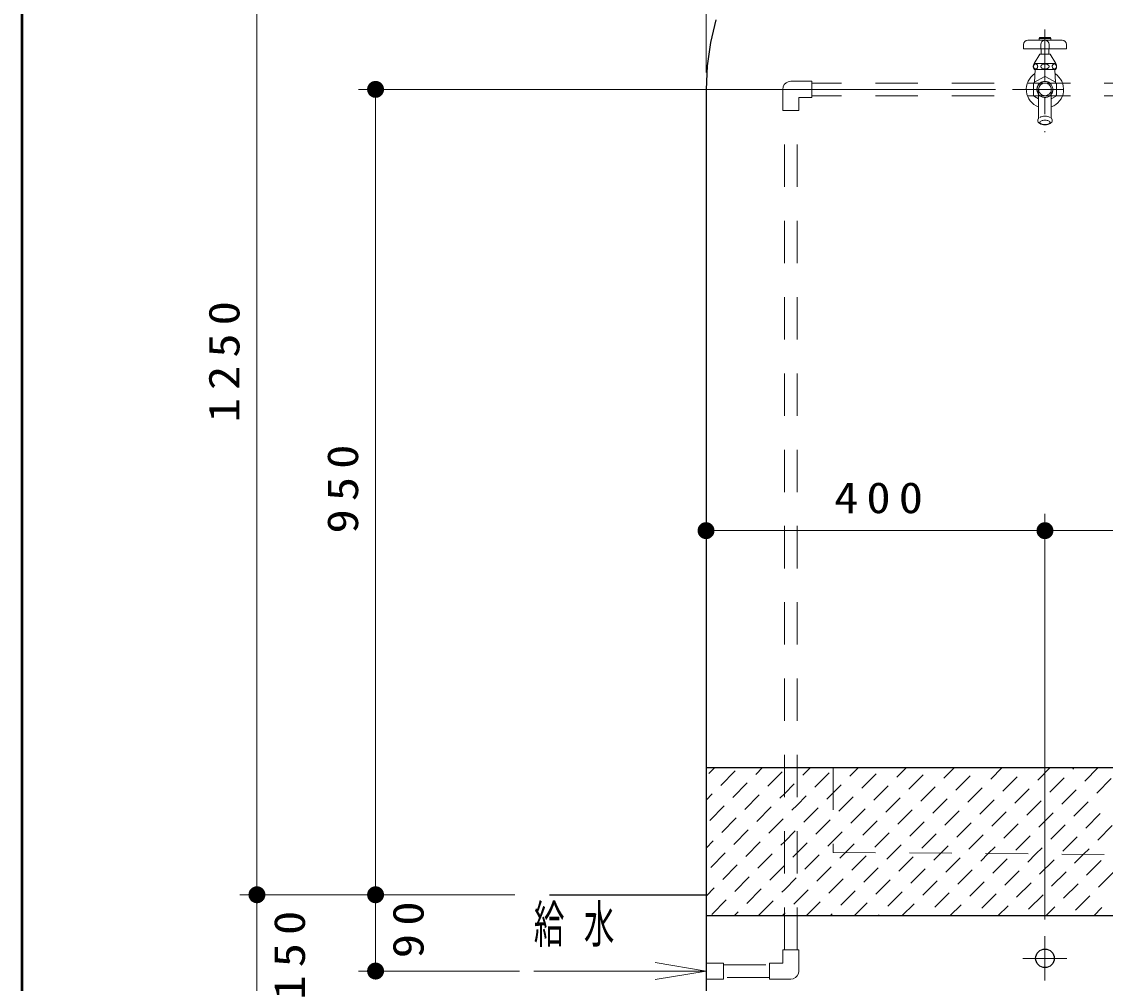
# Model space of a CAD drawing. Units: millimetres on the paper, scale 1:20. Extents: x -385 to 0, y -12 to 267.
# Drawn here: x -385 to -321.1, y 98.5 to 155.3 of the extents above; entities that cross this region are included whole.
import ezdxf

# ---------------------------------------------------------------- set-up
doc = ezdxf.new("R2010")
doc.units = ezdxf.units.MM
doc.linetypes.add('USER1', pattern=[4.5, 2.5, -2])
doc.linetypes.add('USER2', pattern=[6, 3, -1, 1, -1])
doc.layers.add('1_20', color=7, linetype='Continuous', lineweight=13)
doc.layers.add('LY_5', color=7, linetype='Continuous', lineweight=13)
doc.styles.add('ＭＳ ゴシック', font='')
doc.styles.get('ＭＳ ゴシック').set_extended_font_data('MS Gothic')

# ---------------------------------------------------------------- blocks, each defined once
blk = doc.blocks.new('filled_dot')
at = {"color": 0, "linetype": 'Continuous', "lineweight": -2, "const_width": 1.25}
blk.add_lwpolyline([(-0.625, 0, 1), (0.625, 0, 1)], format="xyb", close=True, dxfattribs=at)

msp = doc.modelspace()

# ---------------------------------------------------------------- linework, layer by layer
at = {"layer": '1_20'}
for p, q in [((-344.617, 152.272), (-344.617, 177.272)), ((-371.117, 103.772), (-371.117, 166.272)), ((-327.535, 151.272), (-365.117, 151.272)), ((-364.117, 103.772), (-364.117, 151.272)), ((-324.617, 102.322), (-324.617, 126.247)), ((-344.617, 125.247), (-324.617, 125.247)), ((-324.617, 125.247), (-264.617, 125.247)), ((-344.446, 110.931), (-344.105, 111.272)), ((-341.674, 110.874), (-341.277, 111.272)), ((-338.902, 110.818), (-338.448, 111.272)), ((-336.13, 110.761), (-335.62, 111.272)), ((-333.358, 110.705), (-332.792, 111.272)), ((-330.587, 110.648), (-329.963, 111.272)), ((-327.815, 110.591), (-327.135, 111.272)), ((-325.75, 111.242), (-325.72, 111.272)), ((-325.043, 110.535), (-324.306, 111.272)), ((-322.978, 111.185), (-322.892, 111.272)), ((-322.271, 110.478), (-321.478, 111.272)), ((-343.739, 110.224), (-342.89, 111.072)), ((-340.967, 110.167), (-340.118, 111.016)), ((-338.195, 110.111), (-337.347, 110.959)), ((-335.423, 110.054), (-334.575, 110.903)), ((-332.651, 109.998), (-331.803, 110.846)), ((-329.879, 109.941), (-329.031, 110.789)), ((-327.108, 109.884), (-326.259, 110.733)), ((-324.336, 109.828), (-323.487, 110.676)), ((-343.032, 109.517), (-342.183, 110.365)), ((-339.992, 109.728), (-339.411, 110.309)), ((-337.117, 109.775), (-336.639, 110.252)), ((-334.716, 109.347), (-333.868, 110.196)), ((-331.944, 109.29), (-331.096, 110.139)), ((-329.172, 109.234), (-328.324, 110.082)), ((-326.4, 109.177), (-325.552, 110.026)), ((-321.564, 109.771), (-320.715, 110.62)), ((-344.617, 109.346), (-344.248, 109.715)), ((-342.325, 108.81), (-341.476, 109.658)), ((-340.26, 109.46), (-339.992, 109.728)), ((-339.242, 109.064), (-338.704, 109.602)), ((-337.488, 109.404), (-337.117, 109.775)), ((-336.781, 108.696), (-335.932, 109.545)), ((-334.009, 108.64), (-333.16, 109.488)), ((-331.237, 108.583), (-330.389, 109.432)), ((-328.465, 108.527), (-327.617, 109.375)), ((-323.629, 109.121), (-322.78, 109.969)), ((-344.389, 108.159), (-343.541, 109.008)), ((-341.617, 108.102), (-340.769, 108.951)), ((-339.553, 108.753), (-339.242, 109.064)), ((-338.846, 108.046), (-337.997, 108.894)), ((-336.074, 107.989), (-335.225, 108.838)), ((-333.302, 107.933), (-332.453, 108.781)), ((-330.53, 107.876), (-329.681, 108.725)), ((-325.693, 108.47), (-324.845, 109.319)), ((-322.922, 108.414), (-322.073, 109.262)), ((-343.682, 107.452), (-342.834, 108.3)), ((-340.91, 107.395), (-340.062, 108.244)), ((-338.138, 107.339), (-337.29, 108.187)), ((-335.367, 107.282), (-334.518, 108.131)), ((-332.595, 107.226), (-331.746, 108.074)), ((-327.758, 107.82), (-326.91, 108.668)), ((-324.986, 107.763), (-324.138, 108.612)), ((-322.214, 107.707), (-321.366, 108.555)), ((-342.975, 106.745), (-342.127, 107.593)), ((-339.992, 106.9), (-339.355, 107.537)), ((-337.117, 106.946), (-336.583, 107.48)), ((-329.823, 107.169), (-328.974, 108.018)), ((-327.051, 107.113), (-326.203, 107.961)), ((-324.279, 107.056), (-323.431, 107.904)), ((-321.507, 106.999), (-320.659, 107.848)), ((-344.617, 106.517), (-344.191, 106.943)), ((-342.268, 106.038), (-341.419, 106.886)), ((-340.203, 106.688), (-339.992, 106.9)), ((-339.242, 106.236), (-338.648, 106.83)), ((-337.431, 106.632), (-337.117, 106.946)), ((-334.659, 106.575), (-333.811, 107.424)), ((-331.888, 106.519), (-331.039, 107.367)), ((-329.116, 106.462), (-328.267, 107.311)), ((-326.344, 106.405), (-325.495, 107.254)), ((-323.572, 106.349), (-322.724, 107.197)), ((-344.333, 105.387), (-343.484, 106.236)), ((-341.561, 105.331), (-340.712, 106.179)), ((-339.496, 105.981), (-339.242, 106.236)), ((-336.724, 105.925), (-336.383, 106.266)), ((-336.383, 106.266), (-335.876, 106.773)), ((-333.952, 105.868), (-333.575, 106.245)), ((-333.575, 106.245), (-333.104, 106.717)), ((-331.181, 105.811), (-330.768, 106.224)), ((-330.768, 106.224), (-330.332, 106.66)), ((-328.409, 105.755), (-327.96, 106.203)), ((-327.96, 106.203), (-327.56, 106.603)), ((-325.637, 105.698), (-325.153, 106.182)), ((-325.153, 106.182), (-324.788, 106.547)), ((-322.865, 105.642), (-322.345, 106.161)), ((-322.345, 106.161), (-322.016, 106.49)), ((-343.626, 104.68), (-342.777, 105.529)), ((-338.789, 105.274), (-337.94, 106.123)), ((-336.017, 105.217), (-335.169, 106.066)), ((-333.245, 105.161), (-332.397, 106.009)), ((-330.473, 105.104), (-329.625, 105.953)), ((-327.702, 105.048), (-326.853, 105.896)), ((-324.93, 104.991), (-324.081, 105.84)), ((-322.158, 104.935), (-321.309, 105.783)), ((-340.854, 104.624), (-340.005, 105.472)), ((-338.082, 104.567), (-337.233, 105.415)), ((-335.31, 104.51), (-334.462, 105.359)), ((-332.538, 104.454), (-331.69, 105.302)), ((-329.766, 104.397), (-328.918, 105.246)), ((-326.994, 104.341), (-326.146, 105.189)), ((-324.223, 104.284), (-323.374, 105.133)), ((-321.451, 104.228), (-320.602, 105.076)), ((-342.919, 103.973), (-342.07, 104.822)), ((-339.992, 104.071), (-339.298, 104.765)), ((-337.375, 103.86), (-336.526, 104.708)), ((-334.603, 103.803), (-333.754, 104.652)), ((-331.831, 103.747), (-330.983, 104.595)), ((-329.059, 103.69), (-328.211, 104.539)), ((-326.287, 103.634), (-325.439, 104.482)), ((-323.515, 103.577), (-322.667, 104.426)), ((-356.893, 103.772), (-372.117, 103.772)), ((-365.117, 103.772), (-372.117, 103.772)), ((-371.117, 96.272), (-371.117, 103.772)), ((-356.893, 103.772), (-365.117, 103.772)), ((-355.893, 103.772), (-365.117, 103.772)), ((-364.117, 99.272), (-364.117, 103.772)), ((-344.617, 103.689), (-344.135, 104.171)), ((-342.211, 103.266), (-341.363, 104.114)), ((-340.147, 103.916), (-339.992, 104.071)), ((-339.242, 103.407), (-338.591, 104.058)), ((-336.668, 103.153), (-335.819, 104.001)), ((-333.896, 103.096), (-333.047, 103.945)), ((-331.124, 103.04), (-330.275, 103.888)), ((-328.352, 102.983), (-327.504, 103.832)), ((-325.58, 102.926), (-324.732, 103.775)), ((-322.808, 102.87), (-321.96, 103.718)), ((-344.276, 102.615), (-343.428, 103.464)), ((-341.504, 102.559), (-340.656, 103.407)), ((-339.44, 103.209), (-339.242, 103.407)), ((-338.713, 102.522), (-337.884, 103.351)), ((-335.885, 102.522), (-335.112, 103.294)), ((-333.056, 102.522), (-332.34, 103.238)), ((-330.228, 102.522), (-329.568, 103.181)), ((-327.399, 102.522), (-326.796, 103.124)), ((-324.571, 102.522), (-324.025, 103.068)), ((-321.743, 102.522), (-321.253, 103.011)), ((-342.956, 102.522), (-342.721, 102.757)), ((-340.127, 102.522), (-339.992, 102.657)), ((-339.992, 102.657), (-339.949, 102.7)), ((-337.299, 102.522), (-337.177, 102.644)), ((-334.47, 102.522), (-334.405, 102.587)), ((-331.642, 102.522), (-331.633, 102.53)), ((-347.617, 99.772), (-344.617, 99.272)), ((-355.617, 99.272), (-365.117, 99.272)), ((-344.617, 99.272), (-347.617, 98.772)), ((-344.617, 99.272), (-347.617, 99.272))]:
    msp.add_line(p, q, dxfattribs=at)
at = {"layer": '1_20', "lineweight": 25}
for p, q in [((-344.044, 155.376), (-344.361, 154.028)), ((-344.361, 154.028), (-344.553, 152.656)), ((-344.553, 152.656), (-344.617, 151.272)), ((-344.617, 151.272), (-344.617, 103.772)), ((-344.617, 111.272), (-244.617, 111.272)), ((-353.854, 103.772), (-344.617, 103.772)), ((-244.617, 102.522), (-344.617, 102.522))]:
    msp.add_line(p, q, dxfattribs=at)
at = {"layer": '1_20', "color": 253, "linetype": 'USER2'}
for p, q in [((-324.617, 154.802), (-324.617, 148.748)), ((-326.535, 151.272), (-322.699, 151.272)), ((-324.617, 101.322), (-324.617, 98.722)), ((-323.317, 100.022), (-325.917, 100.022))]:
    msp.add_line(p, q, dxfattribs=at)
at = {"layer": '1_20', "color": 253}
for p, q in [((-325.73, 154.153), (-325.811, 154.098)), ((-325.634, 154.172), (-325.73, 154.153)), ((-323.599, 154.172), (-325.634, 154.172)), ((-324.967, 154.272), (-324.917, 154.322)), ((-324.267, 154.272), (-324.967, 154.272)), ((-324.967, 154.272), (-324.967, 154.172)), ((-324.917, 154.322), (-324.317, 154.322)), ((-324.712, 154.153), (-324.793, 154.098)), ((-324.617, 154.172), (-324.712, 154.153)), ((-324.521, 154.153), (-324.617, 154.172)), ((-324.44, 154.098), (-324.521, 154.153)), ((-324.317, 154.322), (-324.267, 154.272)), ((-324.267, 154.172), (-324.267, 154.272)), ((-323.503, 154.153), (-323.599, 154.172)), ((-323.422, 154.098), (-323.503, 154.153)), ((-325.865, 154.017), (-325.884, 153.922)), ((-325.884, 153.922), (-325.884, 153.672)), ((-325.884, 153.672), (-323.349, 153.672)), ((-325.811, 154.098), (-325.865, 154.017)), ((-324.848, 154.017), (-324.867, 153.922)), ((-324.867, 153.922), (-324.867, 153.672)), ((-324.793, 154.098), (-324.848, 154.017)), ((-324.842, 153.672), (-324.842, 153.347)), ((-324.386, 154.017), (-324.44, 154.098)), ((-324.392, 153.347), (-324.392, 153.672)), ((-324.367, 153.922), (-324.386, 154.017)), ((-324.367, 153.672), (-324.367, 153.922)), ((-323.368, 154.017), (-323.422, 154.098)), ((-323.349, 153.922), (-323.368, 154.017)), ((-323.349, 153.672), (-323.349, 153.922)), ((-324.917, 153.347), (-325.251, 152.797)), ((-324.317, 153.347), (-324.917, 153.347)), ((-323.983, 152.797), (-324.317, 153.347)), ((-325.29, 152.713), (-325.304, 152.622)), ((-325.304, 152.622), (-325.29, 152.53)), ((-325.294, 152.651), (-325.296, 152.622)), ((-325.296, 152.622), (-325.294, 152.592)), ((-325.286, 152.68), (-325.294, 152.651)), ((-325.294, 152.592), (-325.286, 152.563)), ((-325.251, 152.797), (-325.29, 152.713)), ((-325.29, 152.53), (-325.251, 152.447)), ((-325.275, 152.705), (-325.286, 152.68)), ((-325.286, 152.563), (-325.275, 152.538)), ((-325.26, 152.728), (-325.275, 152.705)), ((-325.275, 152.538), (-325.26, 152.515)), ((-325.241, 152.746), (-325.26, 152.728)), ((-325.26, 152.515), (-325.241, 152.497)), ((-325.251, 152.797), (-323.983, 152.797)), ((-325.251, 152.447), (-323.983, 152.447)), ((-325.192, 152.447), (-325.242, 151.685)), ((-325.218, 152.761), (-325.241, 152.746)), ((-325.241, 152.497), (-325.218, 152.483)), ((-325.195, 152.769), (-325.218, 152.761)), ((-325.218, 152.483), (-325.195, 152.474)), ((-325.171, 152.772), (-325.195, 152.769)), ((-325.195, 152.474), (-325.171, 152.472)), ((-325.147, 152.769), (-325.171, 152.772)), ((-325.171, 152.472), (-325.147, 152.474)), ((-325.125, 152.761), (-325.147, 152.769)), ((-325.147, 152.474), (-325.125, 152.483)), ((-325.102, 152.746), (-325.125, 152.761)), ((-325.125, 152.483), (-325.102, 152.497)), ((-325.083, 152.728), (-325.102, 152.746)), ((-325.102, 152.497), (-325.083, 152.515)), ((-325.067, 152.705), (-325.083, 152.728)), ((-325.083, 152.515), (-325.067, 152.538)), ((-325.056, 152.68), (-325.067, 152.705)), ((-325.067, 152.538), (-325.056, 152.563)), ((-325.049, 152.651), (-325.056, 152.68)), ((-325.056, 152.563), (-325.049, 152.592)), ((-325.046, 152.622), (-325.049, 152.651)), ((-325.049, 152.592), (-325.046, 152.622)), ((-324.867, 152.622), (-324.862, 152.649)), ((-324.862, 152.594), (-324.867, 152.622)), ((-324.862, 152.649), (-324.85, 152.674)), ((-324.85, 152.569), (-324.862, 152.594)), ((-324.85, 152.674), (-324.825, 152.704)), ((-324.825, 152.539), (-324.85, 152.569)), ((-324.825, 152.704), (-324.793, 152.728)), ((-324.793, 152.515), (-324.825, 152.539)), ((-324.793, 152.728), (-324.756, 152.746)), ((-324.756, 152.497), (-324.793, 152.515)), ((-324.756, 152.746), (-324.717, 152.759)), ((-324.717, 152.484), (-324.756, 152.497)), ((-324.717, 152.759), (-324.667, 152.768)), ((-324.667, 152.475), (-324.717, 152.484)), ((-324.667, 152.768), (-324.617, 152.772)), ((-324.617, 152.472), (-324.667, 152.475)), ((-324.617, 152.772), (-324.566, 152.768)), ((-324.566, 152.475), (-324.617, 152.472)), ((-324.566, 152.768), (-324.517, 152.759)), ((-324.517, 152.484), (-324.566, 152.475)), ((-324.517, 152.759), (-324.477, 152.746)), ((-324.477, 152.497), (-324.517, 152.484)), ((-324.477, 152.746), (-324.44, 152.728)), ((-324.44, 152.515), (-324.477, 152.497)), ((-324.44, 152.728), (-324.409, 152.704)), ((-324.409, 152.539), (-324.44, 152.515)), ((-324.409, 152.704), (-324.383, 152.674)), ((-324.383, 152.569), (-324.409, 152.539)), ((-324.383, 152.674), (-324.371, 152.649)), ((-324.371, 152.594), (-324.383, 152.569)), ((-324.371, 152.649), (-324.367, 152.622)), ((-324.367, 152.622), (-324.371, 152.594)), ((-324.187, 152.622), (-324.185, 152.651)), ((-324.185, 152.592), (-324.187, 152.622)), ((-324.185, 152.651), (-324.177, 152.68)), ((-324.177, 152.563), (-324.185, 152.592)), ((-324.177, 152.68), (-324.166, 152.705)), ((-324.166, 152.538), (-324.177, 152.563)), ((-324.166, 152.705), (-324.15, 152.728)), ((-324.15, 152.515), (-324.166, 152.538)), ((-324.15, 152.728), (-324.131, 152.746)), ((-324.131, 152.497), (-324.15, 152.515)), ((-324.131, 152.746), (-324.109, 152.761)), ((-324.109, 152.483), (-324.131, 152.497)), ((-324.109, 152.761), (-324.086, 152.769)), ((-324.086, 152.474), (-324.109, 152.483)), ((-324.086, 152.769), (-324.062, 152.772)), ((-324.062, 152.472), (-324.086, 152.474)), ((-324.062, 152.772), (-324.038, 152.769)), ((-324.038, 152.474), (-324.062, 152.472)), ((-324.042, 152.447), (-323.991, 151.685)), ((-324.038, 152.769), (-324.015, 152.761)), ((-324.015, 152.483), (-324.038, 152.474)), ((-324.015, 152.761), (-323.993, 152.746)), ((-323.993, 152.497), (-324.015, 152.483)), ((-323.993, 152.746), (-323.974, 152.728)), ((-323.974, 152.515), (-323.993, 152.497)), ((-323.943, 152.713), (-323.983, 152.797)), ((-323.983, 152.447), (-323.943, 152.53)), ((-323.974, 152.728), (-323.958, 152.705)), ((-323.958, 152.538), (-323.974, 152.515)), ((-323.958, 152.705), (-323.947, 152.68)), ((-323.947, 152.563), (-323.958, 152.538)), ((-323.947, 152.68), (-323.94, 152.651)), ((-323.94, 152.592), (-323.947, 152.563)), ((-323.929, 152.622), (-323.943, 152.713)), ((-323.943, 152.53), (-323.929, 152.622)), ((-323.94, 152.651), (-323.937, 152.622)), ((-323.937, 152.622), (-323.94, 152.592)), ((-325.293, 151.597), (-325.266, 151.647)), ((-325.293, 150.947), (-325.293, 151.597)), ((-325.266, 151.647), (-325.236, 151.694)), ((-325.236, 151.694), (-324.673, 152.019)), ((-324.894, 151.524), (-324.843, 151.571)), ((-324.843, 151.571), (-324.784, 151.607)), ((-324.784, 151.607), (-324.719, 151.632)), ((-324.719, 151.632), (-324.651, 151.645)), ((-324.673, 152.019), (-324.617, 152.022)), ((-324.651, 151.645), (-324.582, 151.645)), ((-324.617, 152.022), (-324.56, 152.019)), ((-324.582, 151.645), (-324.514, 151.632)), ((-324.56, 152.019), (-323.997, 151.694)), ((-324.514, 151.632), (-324.45, 151.607)), ((-324.45, 151.607), (-324.391, 151.571)), ((-324.391, 151.571), (-324.34, 151.524)), ((-323.997, 151.694), (-323.967, 151.647)), ((-323.967, 151.647), (-323.941, 151.597)), ((-323.941, 151.597), (-323.941, 150.947)), ((-325.266, 150.897), (-325.293, 150.947)), ((-324.992, 151.272), (-324.985, 151.34)), ((-324.992, 149.566), (-324.992, 151.272)), ((-324.985, 151.34), (-324.966, 151.407)), ((-324.966, 151.407), (-324.935, 151.469)), ((-324.935, 151.469), (-324.894, 151.524)), ((-324.34, 151.524), (-324.298, 151.469)), ((-324.298, 151.469), (-324.267, 151.407)), ((-324.267, 151.407), (-324.248, 151.34)), ((-324.248, 151.34), (-324.242, 151.272)), ((-324.242, 151.272), (-324.242, 149.566)), ((-323.941, 150.947), (-323.967, 150.897)), ((-325.236, 150.849), (-325.266, 150.897)), ((-324.992, 150.708), (-325.236, 150.849)), ((-323.997, 150.849), (-324.242, 150.708)), ((-323.967, 150.897), (-323.997, 150.849)), ((-324.917, 149.617), (-324.854, 149.649)), ((-324.854, 149.649), (-324.787, 149.671)), ((-324.787, 149.671), (-324.702, 149.686)), ((-324.702, 149.686), (-324.617, 149.692)), ((-324.617, 149.692), (-324.531, 149.686)), ((-324.531, 149.686), (-324.446, 149.671)), ((-324.446, 149.671), (-324.379, 149.649)), ((-324.379, 149.649), (-324.316, 149.617)), ((-325.042, 149.436), (-325.035, 149.483)), ((-325.035, 149.389), (-325.042, 149.436)), ((-325.035, 149.483), (-325.014, 149.526)), ((-325.014, 149.346), (-325.035, 149.389)), ((-325.014, 149.526), (-325, 149.544)), ((-324.97, 149.296), (-325.014, 149.346)), ((-325, 149.544), (-324.992, 149.566)), ((-324.917, 149.255), (-324.97, 149.296)), ((-324.917, 149.325), (-324.912, 149.348)), ((-324.912, 149.302), (-324.917, 149.325)), ((-324.854, 149.224), (-324.917, 149.255)), ((-324.912, 149.348), (-324.899, 149.369)), ((-324.899, 149.282), (-324.912, 149.302)), ((-324.899, 149.369), (-324.867, 149.397)), ((-324.867, 149.253), (-324.899, 149.282)), ((-324.867, 149.397), (-324.829, 149.419)), ((-324.829, 149.232), (-324.867, 149.253)), ((-324.787, 149.201), (-324.854, 149.224)), ((-324.829, 149.419), (-324.785, 149.435)), ((-324.785, 149.215), (-324.829, 149.232)), ((-324.702, 149.186), (-324.787, 149.201)), ((-324.785, 149.435), (-324.739, 149.446)), ((-324.739, 149.204), (-324.785, 149.215)), ((-324.739, 149.446), (-324.678, 149.455)), ((-324.678, 149.196), (-324.739, 149.204)), ((-324.617, 149.181), (-324.702, 149.186)), ((-324.678, 149.455), (-324.617, 149.457)), ((-324.617, 149.193), (-324.678, 149.196)), ((-324.617, 149.457), (-324.555, 149.455)), ((-324.555, 149.196), (-324.617, 149.193)), ((-324.531, 149.186), (-324.617, 149.181)), ((-324.555, 149.455), (-324.495, 149.446)), ((-324.495, 149.204), (-324.555, 149.196)), ((-324.446, 149.201), (-324.531, 149.186)), ((-324.495, 149.446), (-324.449, 149.435)), ((-324.449, 149.215), (-324.495, 149.204)), ((-324.449, 149.435), (-324.405, 149.419)), ((-324.405, 149.232), (-324.449, 149.215)), ((-324.379, 149.224), (-324.446, 149.201)), ((-324.405, 149.419), (-324.367, 149.397)), ((-324.367, 149.253), (-324.405, 149.232)), ((-324.316, 149.255), (-324.379, 149.224)), ((-324.367, 149.397), (-324.334, 149.369)), ((-324.334, 149.282), (-324.367, 149.253)), ((-324.334, 149.369), (-324.321, 149.348)), ((-324.321, 149.302), (-324.334, 149.282)), ((-324.321, 149.348), (-324.317, 149.325)), ((-324.317, 149.325), (-324.321, 149.302)), ((-324.263, 149.296), (-324.316, 149.255)), ((-324.22, 149.346), (-324.263, 149.296)), ((-324.242, 149.566), (-324.234, 149.544)), ((-324.234, 149.544), (-324.22, 149.526)), ((-324.22, 149.526), (-324.199, 149.483)), ((-324.199, 149.389), (-324.22, 149.346)), ((-324.199, 149.483), (-324.192, 149.436)), ((-324.192, 149.436), (-324.199, 149.389))]:
    msp.add_line(p, q, dxfattribs=at)
at = {"layer": '1_20', "color": 4, "linetype": 'USER1'}
for p, q in [((-340.001, 151.551), (-340.068, 151.418)), ((-339.896, 151.656), (-340.001, 151.551)), ((-339.763, 151.723), (-339.896, 151.656)), ((-339.617, 151.747), (-339.763, 151.723)), ((-338.367, 151.747), (-339.617, 151.747)), ((-338.367, 150.797), (-338.367, 151.747)), ((-264.617, 151.647), (-338.367, 151.647)), ((-340.068, 151.418), (-340.092, 151.272)), ((-340.092, 151.272), (-340.092, 150.022)), ((-339.142, 150.797), (-338.367, 150.797)), ((-339.142, 150.022), (-339.142, 150.797)), ((-264.617, 150.897), (-338.367, 150.897)), ((-340.092, 150.022), (-339.142, 150.022)), ((-339.992, 100.522), (-339.992, 150.022)), ((-339.242, 100.522), (-339.242, 150.022)), ((-340.092, 100.522), (-340.092, 99.747)), ((-339.142, 100.522), (-340.092, 100.522)), ((-339.142, 99.272), (-339.142, 100.522)), ((-344.617, 99.747), (-344.617, 98.797)), ((-343.587, 99.747), (-344.617, 99.747)), ((-343.587, 98.797), (-343.587, 99.747)), ((-343.587, 99.647), (-340.867, 99.647)), ((-340.867, 99.747), (-340.867, 98.797)), ((-340.092, 99.747), (-340.867, 99.747)), ((-339.232, 98.992), (-339.165, 99.125)), ((-339.165, 99.125), (-339.142, 99.272)), ((-344.617, 98.797), (-343.587, 98.797)), ((-340.867, 98.897), (-343.587, 98.897)), ((-340.867, 98.797), (-339.617, 98.797)), ((-339.617, 98.797), (-339.47, 98.82)), ((-339.47, 98.82), (-339.337, 98.887)), ((-339.337, 98.887), (-339.232, 98.992))]:
    msp.add_line(p, q, dxfattribs=at)
at = {"layer": '1_20', "color": 253, "linetype": 'USER1'}
for p, q in [((-337.117, 111.272), (-337.117, 106.272)), ((-337.117, 106.272), (-303.617, 106.022))]:
    msp.add_line(p, q, dxfattribs=at)
at = {"layer": '1_20', "color": 253, "lineweight": 25}
msp.add_line((-344.617, 103.772), (-344.617, 96.272), dxfattribs=at)
at = {"layer": '1_20'}
msp.add_lwpolyline([(-344.617, 99.272), (-348.354, 99.272), (-354.779, 99.272)], dxfattribs=at)
at = {"layer": '1_20', "color": 4, "linetype": 'USER1'}
for radius in [0.475, 0.375]:
    msp.add_circle((-324.617, 151.272), radius, dxfattribs=at)
at = {"layer": '1_20', "color": 253, "lineweight": 25}
msp.add_circle((-324.617, 100.022), 0.55, dxfattribs=at)
at = {"layer": '1_20', "color": 253}
for centre, radius, start, end in [((-324.617, 151.272), 1.1, 122.52936, 250.06773), ((-324.991, 152.622), 0.313, 145.99743, 214.00257), ((-324.617, 151.272), 1.1, 289.93227, 57.47064), ((-324.242, 152.622), 0.313, 325.99743, 34.00257), ((-324.617, 151.272), 0.463, 324.17523, 215.82477)]:
    msp.add_arc(centre, radius, start, end, dxfattribs=at)
at = {"layer": 'LY_5', "lineweight": 50}
msp.add_line((-385, 267), (-385, 0), dxfattribs=at)

# ---------------------------------------------------------------- block references
at = {"layer": '1_20', "xscale": 0.4, "yscale": 0.4}
for p, rotation in [((-364.117, 151.272), 270), ((-324.617, 125.247), 180), ((-371.117, 103.772), 270), ((-371.117, 103.772), 90), ((-364.117, 103.772), 270), ((-364.117, 103.772), 90), ((-364.117, 99.272), 90)]:
    msp.add_blockref('filled_dot', p, dxfattribs=dict(at, rotation=rotation))
for p in [(-344.617, 125.247), (-324.617, 125.247)]:
    msp.add_blockref('filled_dot', p, dxfattribs=at)

# ---------------------------------------------------------------- texts
at = {"layer": '1_20', "char_height": 1.833, "rotation": 90, "style": 'ＭＳ ゴシック'}
for s, insert, attachment_point in [('\\T1.33;\\W1.15;1250', (-372.117, 135.445), 8), ('\\T1.33;\\W1.15;950', (-365.117, 127.937), 8), ('\\T1.34;\\W1.15;90', (-363.117, 101.949), 2), ('\\T1.33;\\W1.15;150', (-370.117, 100.443), 2)]:
    msp.add_mtext(s, dxfattribs=dict(at, insert=insert, attachment_point=attachment_point))
at = {"layer": '1_20', "style": 'ＭＳ ゴシック'}
for s, insert, char_height, attachment_point in [('\\T1.33;\\W1.15;400', (-334.2, 126.247), 1.833, 8), ('\\T1.64;\\W0.6;給水', (-354.779, 101.922), 2.199, 4)]:
    msp.add_mtext(s, dxfattribs=dict(at, insert=insert, char_height=char_height, attachment_point=attachment_point))

doc.saveas('drawing.dxf')
